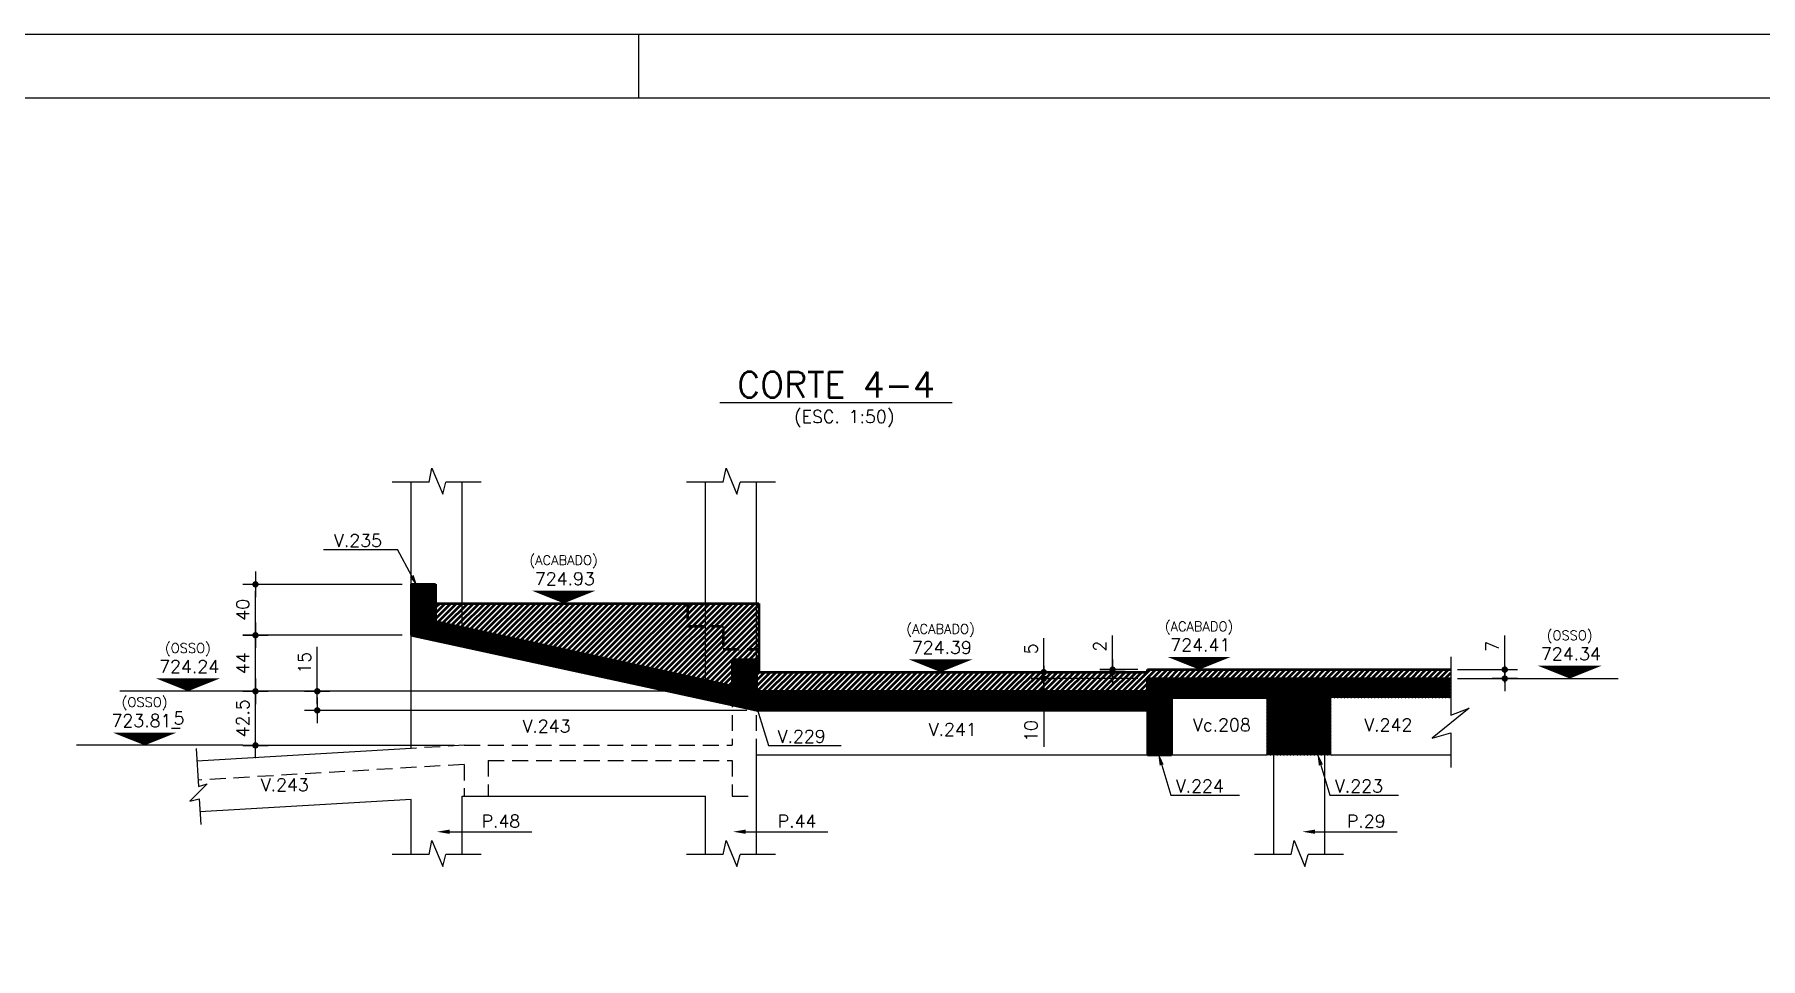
# Model space of a CAD drawing. Header units: inches. Extents: x 0 to 5940, y 0 to 4205.
# Drawn here: x 3616 to 4971, y 3479 to 4205 of the extents above; entities that cross this region are included whole.
import ezdxf
from ezdxf.enums import TextEntityAlignment as Align

# ---------------------------------------------------------------- set-up
doc = ezdxf.new("R2010")
doc.units = ezdxf.units.IN
doc.header["$LTSCALE"] = 50
doc.header["$MEASUREMENT"] = 0
doc.linetypes.add('HIDDEN', pattern=[0.375, 0.25, -0.125])
for name, color, linetype in [('CORTE-FORMA', 1, 'Continuous'), ('CORTES', 2, 'Continuous'), ('COTA', 6, 'Continuous'), ('FOLHA', 7, 'Continuous'), ('NIVEL', 3, 'Continuous'), ('TEXTO', 3, 'Continuous')]:
    doc.layers.add(name, color=color, linetype=linetype)
doc.styles.add('ROMANS', font='romans.shx')
doc.dimstyles.new('COTA_50', dxfattribs={"dimscale": 5, "dimtxt": 2, "dimasz": 1, "dimexe": 2, "dimexo": 1.5, "dimgap": 1, "dimtad": 1, "dimzin": 12, "dimdsep": 46, "dimtxsty": 'ROMANS', "dimblk1": 'COTA', "dimblk2": 'COTA', "dimsah": 1, "dimcen": -4, "dimdle": 1.5, "dimclrd": 6, "dimclre": 6, "dimclrt": 3, "dimadec": 0, "dimazin": 0, "dimtfac": 1, "dimtofl": 0, "dimtmove": 0, "dimatfit": 3, "dimldrblk": 'COTA', "dimfxl": 1, "dimtolj": 1, "dimtzin": 12, "dimarcsym": 0})

# ---------------------------------------------------------------- blocks, each defined once
blk = doc.blocks.new('COTA')
at = {"layer": 'COTA'}
for p, q in [((2, 0), (-2, 0)), ((0, -2), (0, 2))]:
    blk.add_line(p, q, dxfattribs=at)
at = {"layer": 'COTA', "const_width": 0.5}
blk.add_lwpolyline([(-0.25, 0, 1), (0.25, 0, 1)], format="xyb", close=True, dxfattribs=at)
blk = doc.blocks.new('*D63')
at = {"layer": 'COTA', "color": 6, "lineweight": -2, "transparency": 16777216}
for p, q in [((4770, 3711.1), (4770, 3732.8)), ((4733, 3706.1), (4780, 3706.1)), ((4733, 3699.1), (4780, 3699.1)), ((4770, 3694.1), (4770, 3689.1))]:
    blk.add_line(p, q, dxfattribs=at)
at = {"layer": 'Defpoints', "color": 0, "transparency": 16777216}
for p in [(4725.5, 3706.1), (4770, 3706.1), (4725.5, 3699.1)]:
    blk.add_point(p, dxfattribs=at)
at = {"layer": 'COTA', "color": 6, "lineweight": -2, "transparency": 16777216, "xscale": 5, "yscale": 5, "zscale": 5}
for p, rotation in [((4770, 3706.1), 270), ((4770, 3699.1), 90)]:
    blk.add_blockref('COTA', p, dxfattribs=dict(at, rotation=rotation))
at = {"layer": 'COTA', "color": 3, "transparency": 16777216, "insert": (4760, 3724.5), "char_height": 10, "attachment_point": 5, "rotation": 90, "style": 'ROMANS'}
blk.add_mtext('\\A1;7', dxfattribs=at)
blk = doc.blocks.new('*D64')
at = {"layer": 'COTA', "color": 6, "lineweight": -2, "transparency": 16777216}
for p, q in [((4408, 3704.1), (4408, 3709.1)), ((4481.8, 3699.1), (4398, 3699.1)), ((4421, 3689.1), (4398, 3689.1)), ((4408, 3689.1), (4408, 3645.5)), ((4408, 3684.1), (4408, 3679.1))]:
    blk.add_line(p, q, dxfattribs=at)
at = {"layer": 'Defpoints', "color": 0, "transparency": 16777216}
for p in [(4408, 3689.1), (4428.5, 3689.1), (4489.3, 3699.1)]:
    blk.add_point(p, dxfattribs=at)
at = {"layer": 'COTA', "color": 6, "lineweight": -2, "transparency": 16777216, "xscale": 5, "yscale": 5, "zscale": 5}
for p, rotation in [((4408, 3699.1), 270), ((4408, 3689.1), 90)]:
    blk.add_blockref('COTA', p, dxfattribs=dict(at, rotation=rotation))
at = {"layer": 'COTA', "color": 3, "transparency": 16777216, "insert": (4398, 3657.9), "char_height": 10, "attachment_point": 5, "rotation": 90, "style": 'ROMANS'}
blk.add_mtext('\\A1;10', dxfattribs=at)
blk = doc.blocks.new('*D65')
at = {"layer": 'COTA', "color": 6, "lineweight": -2, "transparency": 16777216}
for p, q in [((4408, 3709.1), (4408, 3730.8)), ((4409.5, 3704.1), (4398, 3704.1)), ((4409.5, 3699.1), (4398, 3699.1)), ((4408, 3694.1), (4408, 3689.1))]:
    blk.add_line(p, q, dxfattribs=at)
at = {"layer": 'Defpoints', "color": 0, "transparency": 16777216}
for p in [(4408, 3704.1), (4417, 3704.1), (4417, 3699.1)]:
    blk.add_point(p, dxfattribs=at)
at = {"layer": 'COTA', "color": 6, "lineweight": -2, "transparency": 16777216, "xscale": 5, "yscale": 5, "zscale": 5}
for p, rotation in [((4408, 3704.1), 270), ((4408, 3699.1), 90)]:
    blk.add_blockref('COTA', p, dxfattribs=dict(at, rotation=rotation))
at = {"layer": 'COTA', "color": 3, "transparency": 16777216, "insert": (4398, 3722.5), "char_height": 10, "attachment_point": 5, "rotation": 90, "style": 'ROMANS'}
blk.add_mtext('\\A1;5', dxfattribs=at)
blk = doc.blocks.new('*D66')
at = {"layer": 'COTA', "color": 6, "lineweight": -2, "transparency": 16777216}
for p, q in [((4462, 3711.1), (4462, 3732.8)), ((4481.8, 3706.1), (4452, 3706.1)), ((4462.5, 3704.1), (4452, 3704.1)), ((4462, 3699.1), (4462, 3694.1))]:
    blk.add_line(p, q, dxfattribs=at)
at = {"layer": 'Defpoints', "color": 0, "transparency": 16777216}
for p in [(4462, 3706.1), (4470, 3704.1), (4489.3, 3706.1)]:
    blk.add_point(p, dxfattribs=at)
at = {"layer": 'COTA', "color": 6, "lineweight": -2, "transparency": 16777216, "xscale": 5, "yscale": 5, "zscale": 5}
for p, rotation in [((4462, 3706.1), 270), ((4462, 3704.1), 90)]:
    blk.add_blockref('COTA', p, dxfattribs=dict(at, rotation=rotation))
at = {"layer": 'COTA', "color": 3, "transparency": 16777216, "insert": (4452, 3724.5), "char_height": 10, "attachment_point": 5, "rotation": 90, "style": 'ROMANS'}
blk.add_mtext('\\A1;2', dxfattribs=at)
blk = doc.blocks.new('*D67')
at = {"layer": 'COTA', "color": 6, "lineweight": -2, "transparency": 16777216}
for p, q in [((3904.3, 3733.1), (3779, 3733.1)), ((3789, 3694.1), (3789, 3728.1)), ((4156.3, 3689.1), (3779, 3689.1))]:
    blk.add_line(p, q, dxfattribs=at)
at = {"layer": 'Defpoints', "color": 0, "transparency": 16777216}
for p in [(3789, 3733.1), (3911.8, 3733.1), (4163.8, 3689.1)]:
    blk.add_point(p, dxfattribs=at)
at = {"layer": 'COTA', "color": 6, "lineweight": -2, "transparency": 16777216, "xscale": 5, "yscale": 5, "zscale": 5}
for p, rotation in [((3789, 3733.1), 90), ((3789, 3689.1), 270)]:
    blk.add_blockref('COTA', p, dxfattribs=dict(at, rotation=rotation))
at = {"layer": 'COTA', "color": 3, "transparency": 16777216, "insert": (3779, 3711.1), "char_height": 10, "attachment_point": 5, "rotation": 90, "style": 'ROMANS'}
blk.add_mtext('\\A1;44', dxfattribs=at)
blk = doc.blocks.new('*D68')
at = {"layer": 'COTA', "color": 6, "lineweight": -2, "transparency": 16777216}
for p, q in [((3904.3, 3773.1), (3779, 3773.1)), ((3789, 3738.1), (3789, 3768.1)), ((3904.3, 3733.1), (3779, 3733.1))]:
    blk.add_line(p, q, dxfattribs=at)
at = {"layer": 'Defpoints', "color": 0, "transparency": 16777216}
for p in [(3789, 3773.1), (3911.8, 3773.1), (3911.8, 3733.1)]:
    blk.add_point(p, dxfattribs=at)
at = {"layer": 'COTA', "color": 6, "lineweight": -2, "transparency": 16777216, "xscale": 5, "yscale": 5, "zscale": 5}
for p, rotation in [((3789, 3773.1), 90), ((3789, 3733.1), 270)]:
    blk.add_blockref('COTA', p, dxfattribs=dict(at, rotation=rotation))
at = {"layer": 'COTA', "color": 3, "transparency": 16777216, "insert": (3779, 3753.1), "char_height": 10, "attachment_point": 5, "rotation": 90, "style": 'ROMANS'}
blk.add_mtext('\\A1;40', dxfattribs=at)
blk = doc.blocks.new('*D348')
at = {"layer": 'COTA', "color": 6, "lineweight": -2, "transparency": 16777216}
for p, q in [((3837.5, 3694.1), (3837.5, 3723.9)), ((3830.5, 3689.1), (3827.5, 3689.1)), ((4174.9, 3674.1), (3827.5, 3674.1)), ((3837.5, 3669.1), (3837.5, 3664.1))]:
    blk.add_line(p, q, dxfattribs=at)
at = {"layer": 'Defpoints', "color": 0, "transparency": 16777216}
for p in [(3837.5, 3689.1), (3838, 3689.1), (4182.4, 3674.1)]:
    blk.add_point(p, dxfattribs=at)
at = {"layer": 'COTA', "color": 6, "lineweight": -2, "transparency": 16777216, "xscale": 5, "yscale": 5, "zscale": 5}
for p, rotation in [((3837.5, 3689.1), 270), ((3837.5, 3674.1), 90)]:
    blk.add_blockref('COTA', p, dxfattribs=dict(at, rotation=rotation))
at = {"layer": 'COTA', "color": 3, "transparency": 16777216, "insert": (3827.5, 3711.5), "char_height": 10, "attachment_point": 5, "rotation": 90, "style": 'ROMANS'}
blk.add_mtext('\\A1;15', dxfattribs=at)
blk = doc.blocks.new('*D349')
at = {"layer": 'COTA', "color": 6, "lineweight": -2, "transparency": 16777216}
for p, q in [((3791.5, 3689.1), (3779, 3689.1)), ((3789, 3651.6), (3789, 3684.1)), ((3945.3, 3646.6), (3779, 3646.6))]:
    blk.add_line(p, q, dxfattribs=at)
at = {"layer": 'Defpoints', "color": 0, "transparency": 16777216}
for p in [(3789, 3689.1), (3799, 3689.1), (3952.8, 3646.6)]:
    blk.add_point(p, dxfattribs=at)
at = {"layer": 'COTA', "color": 6, "lineweight": -2, "transparency": 16777216, "xscale": 5, "yscale": 5, "zscale": 5}
for p, rotation in [((3789, 3689.1), 90), ((3789, 3646.6), 270)]:
    blk.add_blockref('COTA', p, dxfattribs=dict(at, rotation=rotation))
at = {"layer": 'COTA', "color": 3, "transparency": 16777216, "insert": (3779, 3667.9), "char_height": 10, "attachment_point": 5, "rotation": 90, "style": 'ROMANS'}
blk.add_mtext('\\A1;42.5', dxfattribs=at)

msp = doc.modelspace()

# ---------------------------------------------------------------- hatches: boundary and pattern name
at = {"layer": 'CORTES', "linetype": 'Continuous', "lineweight": 50}
h = msp.add_hatch(dxfattribs=at)
h.set_pattern_fill('ANSI31', color=252, scale=15)
h.set_pattern_definition([(45, (-4340.959, 9121.8574), (-1.3258252, 1.3258252), [])])
h.paths.add_polyline_path([(4727.541, 3699.15), (4727.541, 3684.15), (4633.348, 3684.15), (4633.348, 3639.15), (4583.348, 3639.15), (4583.348, 3684.15), (4508.348, 3684.15), (4508.348, 3639.15), (4489.348, 3639.15), (4489.348, 3674.15), (4182.392, 3674.15), (3911.348, 3733.15), (3911.348, 3773.15), (3930.348, 3773.15), (3930.348, 3751.15), (3930.348, 3744.068), (3930.848, 3743.959), (4163.348, 3693.349), (4163.348, 3714.15), (4182.348, 3714.15), (4182.348, 3689.15), (4489.348, 3689.15), (4489.348, 3699.15)])
h = msp.add_hatch(dxfattribs=at)
h.set_pattern_fill('ANSI31', color=253, scale=25)
h.set_pattern_definition([(45, (-4340.959, 9121.8574), (-2.2097087, 2.2097087), [])])
h.paths.add_polyline_path([(4727.541, 3706.15), (4727.541, 3699.15), (4489.348, 3699.15), (4489.348, 3689.15), (4182.348, 3689.15), (4182.348, 3714.15), (4163.348, 3714.15), (4163.348, 3693.349), (3930.848, 3743.959), (3930.348, 3744.068), (3930.348, 3751.15), (3930.348, 3758.15), (4184.348, 3758.15), (4184.348, 3704.15), (4489.348, 3704.15), (4489.348, 3706.15)])

# ---------------------------------------------------------------- linework, layer by layer
at = {"layer": 'CORTE-FORMA'}
for p, q in [((4583.348, 3639.15), (4583.348, 3684.15)), ((4727.541, 3684.15), (4633.348, 3684.15)), ((4633.348, 3639.15), (4633.348, 3684.15)), ((4633.348, 3639.15), (4583.348, 3639.15))]:
    msp.add_line(p, q, dxfattribs=at)
at = {"layer": 'CORTES', "color": 8}
for p, q in [((3925.276, 3853.357), (3927.541, 3864.357)), ((3927.541, 3864.357), (3936.041, 3843.857)), ((4156.276, 3853.357), (4158.541, 3864.357)), ((4158.541, 3864.357), (4167.041, 3843.857)), ((3925.276, 3853.357), (3896.348, 3853.357)), ((3936.041, 3843.857), (3938.574, 3853.357)), ((3966.348, 3853.357), (3938.574, 3853.357)), ((4156.276, 3853.357), (4127.348, 3853.357)), ((4167.041, 3843.857), (4169.574, 3853.357)), ((4197.348, 3853.357), (4169.574, 3853.357)), ((4727.541, 3716.15), (4727.541, 3670.38)), ((4742.041, 3675.857), (4713.041, 3652.357)), ((4727.541, 3670.38), (4742.041, 3675.857)), ((4713.041, 3652.357), (4727.541, 3656.5)), ((4727.541, 3656.5), (4727.541, 3629.15)), ((3742.457, 3644.256), (3744.22, 3614.368)), ((4508.348, 3639.15), (4583.348, 3639.15)), ((3751.041, 3616.357), (3737.541, 3602.857)), ((3744.22, 3614.368), (3751.041, 3616.357)), ((3737.541, 3602.857), (3744.79, 3604.721)), ((3744.79, 3604.721), (3745.991, 3584.36)), ((3925.276, 3560.857), (3927.541, 3571.857)), ((3927.541, 3571.857), (3936.041, 3551.357)), ((4156.276, 3560.857), (4158.541, 3571.857)), ((4158.541, 3571.857), (4167.041, 3551.357)), ((4602.276, 3560.857), (4604.541, 3571.857)), ((4604.541, 3571.857), (4613.041, 3551.357)), ((3925.276, 3560.857), (3896.348, 3560.857)), ((3936.041, 3551.357), (3938.574, 3560.857)), ((3966.348, 3560.857), (3938.574, 3560.857)), ((4156.276, 3560.857), (4127.348, 3560.857)), ((4167.041, 3551.357), (4169.574, 3560.857)), ((4197.348, 3560.857), (4169.574, 3560.857)), ((4602.276, 3560.857), (4573.348, 3560.857)), ((4613.041, 3551.357), (4615.574, 3560.857)), ((4643.348, 3560.857), (4615.574, 3560.857))]:
    msp.add_line(p, q, dxfattribs=at)
at = {"layer": 'CORTES'}
for p, q in [((3911.348, 3773.15), (3911.348, 3853.357)), ((3951.348, 3739.497), (3951.348, 3853.357)), ((4142.348, 3697.92), (4142.348, 3853.357)), ((4182.348, 3714.15), (4182.348, 3853.357)), ((3911.348, 3644.203), (3911.348, 3733.15)), ((3911.348, 3644.203), (3743.046, 3634.273)), ((4182.348, 3560.857), (4182.348, 3639.15)), ((4182.348, 3639.15), (4489.348, 3639.15)), ((4588.348, 3639.15), (4588.348, 3560.857)), ((4628.348, 3639.15), (4628.348, 3560.857)), ((4633.348, 3639.15), (4727.541, 3639.15)), ((3951.348, 3560.857), (3951.348, 3606.65)), ((3951.348, 3606.65), (4142.348, 3606.65)), ((4142.348, 3560.857), (4142.348, 3606.65)), ((3911.348, 3604.134), (3745.402, 3594.342)), ((3911.348, 3560.857), (3911.348, 3604.134))]:
    msp.add_line(p, q, dxfattribs=at)
at = {"layer": 'CORTES', "color": 1, "linetype": 'Continuous', "lineweight": 50}
for p, q in [((3911.348, 3773.15), (3930.348, 3773.15)), ((3911.348, 3773.15), (3911.348, 3733.15)), ((3911.348, 3733.15), (4182.392, 3674.15)), ((4163.348, 3714.15), (4163.348, 3693.349)), ((4163.348, 3714.15), (4182.348, 3714.15)), ((4182.348, 3714.15), (4182.348, 3689.15)), ((4182.348, 3689.15), (4489.348, 3689.15)), ((4489.348, 3689.15), (4489.348, 3699.15)), ((4489.348, 3699.15), (4727.541, 3699.15)), ((4182.392, 3674.15), (4489.348, 3674.15)), ((4489.348, 3674.15), (4489.348, 3639.15)), ((4508.348, 3684.15), (4583.348, 3684.15)), ((4508.348, 3684.15), (4508.348, 3639.15)), ((4489.348, 3639.15), (4508.348, 3639.15))]:
    msp.add_line(p, q, dxfattribs=at)
at = {"layer": 'CORTES', "color": 253, "linetype": 'Continuous', "lineweight": 50}
for p, q in [((3930.348, 3758.15), (4184.348, 3758.15)), ((4184.348, 3758.15), (4184.348, 3704.15)), ((4184.348, 3704.15), (4489.348, 3704.15)), ((4489.348, 3706.15), (4727.541, 3706.15)), ((4489.348, 3704.15), (4489.348, 3706.15))]:
    msp.add_line(p, q, dxfattribs=at)
at = {"layer": 'CORTES', "color": 7, "linetype": 'Continuous', "lineweight": 20}
for p, q in [((4126.348, 3758.15), (4128.348, 3758.15)), ((4156.348, 3740.15), (4156.348, 3738.15))]:
    msp.add_line(p, q, dxfattribs=at)
at = {"layer": 'CORTES', "color": 253, "linetype": 'HIDDEN', "lineweight": 50}
for p, q in [((4128.348, 3758.15), (4128.348, 3740.15)), ((4128.348, 3740.15), (4156.348, 3740.15)), ((4156.348, 3738.15), (4156.348, 3722.15)), ((4156.348, 3722.15), (4184.348, 3722.15))]:
    msp.add_line(p, q, dxfattribs=at)
at = {"layer": 'CORTES', "color": 8, "linetype": 'HIDDEN'}
for p, q in [((4163.348, 3689.15), (4163.348, 3646.65)), ((4182.348, 3689.15), (4163.348, 3689.15)), ((4182.348, 3639.15), (4182.348, 3674.159)), ((3952.813, 3646.65), (3911.348, 3644.203)), ((3952.813, 3646.65), (4163.348, 3646.65)), ((3971.813, 3634.65), (4163.348, 3634.65)), ((3971.813, 3634.65), (3971.813, 3606.65)), ((4163.348, 3634.65), (4163.348, 3606.65)), ((3952.813, 3631.624), (3743.93, 3619.299)), ((3952.813, 3631.624), (3952.813, 3606.65)), ((4163.348, 3606.65), (4182.348, 3606.65))]:
    msp.add_line(p, q, dxfattribs=at)
at = {"layer": 'CORTES', "color": 1, "linetype": 'Continuous', "lineweight": 50, "flags": 128}
for points in [[(3930.348, 3773.15), (3930.348, 3751.15), (3930.348, 3744.068)], [(3930.348, 3744.068), (3930.848, 3743.959), (4163.348, 3693.349)]]:
    msp.add_lwpolyline(points, dxfattribs=at)
at = {"layer": 'COTA', "color": 8}
for p, q in [((3842.454, 3800.378), (3900.605, 3800.378)), ((3911.711, 3779.646), (3900.605, 3800.378)), ((4179.464, 3686.298), (4191.737, 3646.566)), ((4191.737, 3646.566), (4248.99, 3646.566)), ((4500.623, 3631.179), (4507.709, 3607.57)), ((4625.623, 3631.179), (4632.709, 3607.57)), ((4507.709, 3607.57), (4561.612, 3607.57)), ((4632.709, 3607.57), (4686.612, 3607.57))]:
    msp.add_line(p, q, dxfattribs=at)
at = {"layer": 'COTA'}
for p, q in [((3779.041, 3689.15), (3682.541, 3689.15)), ((4780.041, 3699.15), (4859.041, 3699.15)), ((3779.041, 3646.65), (3648.541, 3646.65))]:
    msp.add_line(p, q, dxfattribs=at)
at = {"layer": 'COTA', "color": 8}
for points in [[(3910.242, 3778.859), (3916.433, 3770.831), (3913.18, 3780.433)], [(4181.056, 3686.79), (4176.512, 3695.853), (4177.871, 3685.806)], [(4502.219, 3631.658), (4497.748, 3640.757), (4499.026, 3630.7)], [(4627.219, 3631.658), (4622.748, 3640.757), (4624.026, 3630.7)]]:
    msp.add_solid(points, dxfattribs=at)
at = {"layer": 'FOLHA'}
msp.add_line((4090, 4155), (4090, 4205), dxfattribs=at)
at = {"layer": 'FOLHA', "color": 1}
msp.add_line((5895, 4155), (125, 4155), dxfattribs=at)
at = {"layer": 'FOLHA'}
msp.add_lwpolyline([(0, 4205), (0, 0), (5940, 0), (5940, 4205)], close=True, dxfattribs=at)
at = {"layer": 'NIVEL', "color": 1}
for points in [[(4031.041, 3758.15, 0, 50, 0), (4031.041, 3768.15, 50, 50, 0)], [(4530.041, 3706.15, 0, 50, 0), (4530.041, 3716.15, 50, 50, 0)], [(4327.041, 3704.15, 0, 50, 0), (4327.041, 3714.15, 50, 50, 0)], [(4821.041, 3699.15, 0, 50, 0), (4821.041, 3709.15, 50, 50, 0)], [(3736.041, 3689.15, 0, 50, 0), (3736.041, 3699.15, 50, 50, 0)], [(3702.041, 3646.65, 0, 50, 0), (3702.041, 3656.65, 50, 50, 0)]]:
    msp.add_lwpolyline(points, format="xyseb", dxfattribs=at)
at = {"layer": 'TEXTO', "color": 8}
for p, q in [((3941.468, 3578.771), (4006.067, 3578.771)), ((4173.968, 3578.771), (4238.567, 3578.771)), ((4620.968, 3578.771), (4685.567, 3578.771))]:
    msp.add_line(p, q, dxfattribs=at)
for points in [[(3941.468, 3577.104), (3941.468, 3580.438), (3931.468, 3578.771)], [(4173.968, 3577.104), (4173.968, 3580.438), (4163.968, 3578.771)], [(4620.968, 3577.104), (4620.968, 3580.438), (4610.968, 3578.771)]]:
    msp.add_solid(points, dxfattribs=at)

# ---------------------------------------------------------------- texts
at = {"layer": 'NIVEL', "color": 4, "style": 'ROMANS'}
for s, p in [('(ACABADO)', (4030.937, 3788.307)), ('(ACABADO)', (4326.937, 3734.307)), ('(ACABADO)', (4529.937, 3736.307)), ('(OSSO)', (3735.937, 3719.307)), ('(OSSO)', (4820.937, 3729.307)), ('(OSSO)', (3701.937, 3676.807))]:
    msp.add_text(s, height=7.5, dxfattribs=at).set_placement(p, align=Align.CENTER)
at = {"layer": 'NIVEL', "color": 3, "style": 'ROMANS'}
for s, p in [('724.93', (4031.929, 3772.503)), ('724.39', (4327.929, 3718.503)), ('724.41', (4530.929, 3720.503)), ('724.24', (3736.929, 3703.503)), ('724.34', (4821.929, 3713.503)), ('5', (3728.929, 3663.003)), ('723.81_', (3702.929, 3661.003))]:
    msp.add_text(s, height=10, dxfattribs=at).set_placement(p, align=Align.CENTER)
at = {"layer": 'TEXTO', "color": 1, "style": 'ROMANS'}
msp.add_text('%%U CORTE 4-4 ', height=20, dxfattribs=at).set_placement((4153.62, 3919.901))
at = {"layer": 'TEXTO', "color": 3, "style": 'ROMANS'}
for s, p in [('(ESC. 1:50)', (4211.905, 3899.875)), ('V.235', (3850.669, 3802.491)), ('V.243', (3998.676, 3656.682)), ('V.241', (4317.676, 3654.182)), ('Vc.208', (4525.176, 3657.682)), ('V.242', (4659.676, 3657.682)), ('V.229', (4199.054, 3648.678)), ('V.243', (3793.176, 3610.682)), ('V.224', (4511.676, 3609.682)), ('V.223', (4636.676, 3609.682))]:
    msp.add_text(s, height=10, dxfattribs=at).set_placement(p)
at = {"layer": 'TEXTO', "style": 'ROMANS'}
for s, p in [('P.48', (3966.504, 3582.098)), ('P.44', (4199.004, 3582.098)), ('P.29', (4646.004, 3582.098))]:
    msp.add_text(s, height=10, dxfattribs=at).set_placement(p)

# ---------------------------------------------------------------- dimensions: what is measured, and where the dimension line sits
at = {"layer": 'COTA'}
for base, p1, p2, picture, middle in [((3789.041, 3773.15), (3911.848, 3733.15), (3911.848, 3773.15), '*D68', (3779.041, 3753.15)), ((3789.041, 3733.15), (4163.848, 3689.15), (3911.848, 3733.15), '*D67', (3779.041, 3711.15)), ((4408.041, 3704.15), (4417.041, 3699.15), (4417.041, 3704.15), '*D65', (4398.041, 3722.483)), ((4462.041, 3706.15), (4470.041, 3704.15), (4489.348, 3706.15), '*D66', (4452.041, 3724.483)), ((4770.041, 3706.15), (4725.541, 3699.15), (4725.541, 3706.15), '*D63', (4760.041, 3724.483)), ((3837.541, 3689.15), (4182.392, 3674.15), (3838.041, 3689.15), '*D348', (3827.541, 3711.531)), ((3789.041, 3689.15), (3952.813, 3646.65), (3799.041, 3689.15), '*D349', (3779.041, 3667.9))]:
    dim = msp.add_linear_dim(base=base, p1=p1, p2=p2, angle=90, dimstyle='COTA_50', dxfattribs=at)
    dim.commit()
    dim.dimension.update_dxf_attribs({"geometry": picture, "text_midpoint": middle})
dim = msp.add_linear_dim(base=(4408.041, 3689.15), p1=(4489.348, 3699.15), p2=(4428.541, 3689.15), angle=90, dimstyle='COTA_50', dxfattribs=at)
dim.commit()
dim.dimension.update_dxf_attribs({"geometry": '*D64', "text_midpoint": (4408.041, 3657.857), "dimtype": 160})

doc.saveas('drawing.dxf')
